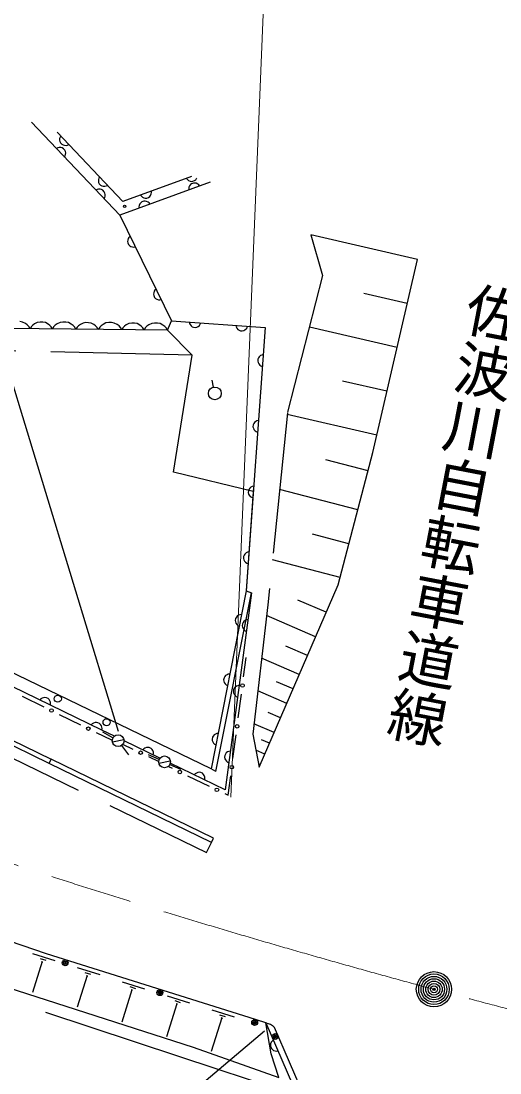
# Model space of a CAD drawing. Units: millimetres, scale not verified. Extents: x 40000 to 680000, y 20000 to 380000.
# Drawn here: x 179271 to 199641, y 263447 to 308173 of the extents above; entities that cross this region are included whole.
import ezdxf
from ezdxf.enums import TextEntityAlignment as Align

# ---------------------------------------------------------------- set-up
doc = ezdxf.new("R2010")
doc.units = ezdxf.units.MM
doc.header["$LTSCALE"] = 1000
doc.header["$PDMODE"] = 32
doc.header["$PDSIZE"] = 500
doc.linetypes.add('CHAIN', pattern=[18.5, 12, -1.5, 3.5, -1.5])
doc.linetypes.add('DASHED', pattern=[7.5, 6, -1.5])
for name, color, linetype, lineweight in [('M-BGD', 7, 'Continuous', 25), ('M-BMK', 2, 'CHAIN', 13), ('M-BMK-SRVR', 3, 'Continuous', 25), ('M-STR-HTXT', 7, 'Continuous', 13), ('M-STR-STRC', 7, 'Continuous', 25)]:
    doc.layers.add(name, color=color, linetype=linetype, lineweight=lineweight)
doc.layers.add('M-BMK-HTXT', color=7, linetype='Continuous')
doc.layers.add('M-OTRS', color=6, linetype='Continuous')
doc.styles.add('@ＭＳ ゴシック', font='')
doc.styles.get('@ＭＳ ゴシック').set_extended_font_data('@MS Gothic')

msp = doc.modelspace()

# ---------------------------------------------------------------- linework, layer by layer
at = {"layer": 'M-BGD'}
for p, q in [((183467, 299917), (179719, 303872)), ((183604, 300499), (180812, 303446)), ((180959, 303290), (180929, 303234)), ((180893, 302793), (180836, 302780)), ((180964, 302791), (180893, 302793)), ((180914, 303178), (180912, 303108)), ((180912, 303108), (180925, 303051)), ((180929, 303234), (180914, 303178)), ((180925, 303051), (180951, 302993)), ((180951, 302993), (181006, 302935)), ((181006, 302935), (181062, 302905)), ((181062, 302905), (181118, 302890)), ((181118, 302890), (181189, 302888)), ((181189, 302888), (181246, 302901)), ((181246, 302901), (181303, 302927)), ((180836, 302780), (180779, 302753)), ((181020, 302775), (180964, 302791)), ((181076, 302745), (181020, 302775)), ((181131, 302687), (181076, 302745)), ((181123, 302391), (181153, 302446)), ((181158, 302630), (181131, 302687)), ((181153, 302446), (181168, 302502)), ((181170, 302573), (181158, 302630)), ((181168, 302502), (181170, 302573)), ((182578, 301495), (182562, 301438)), ((182608, 301550), (182578, 301495)), ((186515, 301560), (183604, 300499)), ((186309, 301484), (186348, 301435)), ((186703, 301426), (186740, 301471)), ((186740, 301471), (186748, 301490)), ((182514, 301010), (182456, 300983)), ((182571, 301023), (182514, 301010)), ((182562, 301438), (182560, 301368)), ((182560, 301368), (182573, 301311)), ((182641, 301021), (182571, 301023)), ((182573, 301311), (182600, 301253)), ((182600, 301253), (182655, 301195)), ((182697, 301005), (182641, 301021)), ((182655, 301195), (182711, 301166)), ((182753, 300975), (182697, 301005)), ((182711, 301166), (182767, 301150)), ((182767, 301150), (182837, 301148)), ((182837, 301148), (182894, 301161)), ((182894, 301161), (182952, 301187)), ((187316, 301319), (183467, 299917)), ((186348, 301435), (186394, 301398)), ((186394, 301398), (186458, 301368)), ((186412, 301107), (186401, 301050)), ((186401, 301050), (186403, 300987)), ((186442, 301171), (186412, 301107)), ((186479, 301216), (186442, 301171)), ((186458, 301368), (186515, 301357)), ((186528, 301256), (186479, 301216)), ((186515, 301357), (186578, 301359)), ((186604, 301283), (186528, 301256)), ((186578, 301359), (186653, 301386)), ((186667, 301285), (186604, 301283)), ((186653, 301386), (186703, 301426)), ((186724, 301274), (186667, 301285)), ((186788, 301244), (186724, 301274)), ((186833, 301207), (186788, 301244)), ((186873, 301158), (186833, 301207)), ((182808, 300917), (182753, 300975)), ((182800, 300620), (182830, 300676)), ((182835, 300860), (182808, 300917)), ((182830, 300676), (182846, 300732)), ((182848, 300803), (182835, 300860)), ((182846, 300732), (182848, 300803)), ((184349, 300770), (184388, 300721)), ((184388, 300721), (184434, 300684)), ((184434, 300684), (184498, 300654)), ((184498, 300654), (184555, 300643)), ((184555, 300643), (184618, 300645)), ((184618, 300645), (184693, 300672)), ((184693, 300672), (184743, 300712)), ((184743, 300712), (184780, 300757)), ((184780, 300757), (184810, 300821)), ((184810, 300821), (184821, 300878)), ((184821, 300878), (184819, 300942)), ((184298, 300337), (184287, 300280)), ((184287, 300280), (184289, 300216)), ((184328, 300401), (184298, 300337)), ((184365, 300446), (184328, 300401)), ((184414, 300486), (184365, 300446)), ((184490, 300513), (184414, 300486)), ((184553, 300515), (184490, 300513)), ((184610, 300504), (184553, 300515)), ((184674, 300474), (184610, 300504)), ((184719, 300437), (184674, 300474)), ((184759, 300387), (184719, 300437)), ((183467, 299917), (185674, 295433)), ((183809, 298860), (183804, 298802)), ((183804, 298802), (183813, 298739)), ((183832, 298927), (183809, 298860)), ((183863, 298976), (183832, 298927)), ((183908, 299020), (183863, 298976)), ((196130, 298030), (191604, 299076)), ((183813, 298739), (183848, 298667)), ((183848, 298667), (183892, 298622)), ((183892, 298622), (183941, 298591)), ((183941, 298591), (184008, 298568)), ((184008, 298568), (184066, 298563)), ((184066, 298563), (184129, 298571)), ((184913, 296618), (184908, 296560)), ((184908, 296560), (184916, 296497)), ((184935, 296685), (184913, 296618)), ((184967, 296734), (184935, 296685)), ((185012, 296778), (184967, 296734)), ((195699, 296164), (193854, 296590)), ((184916, 296497), (184952, 296425)), ((184952, 296425), (184996, 296380)), ((184996, 296380), (185045, 296349)), ((185045, 296349), (185112, 296326)), ((185112, 296326), (185170, 296321)), ((185170, 296321), (185233, 296330)), ((179340, 295374), (179220, 295395)), ((179459, 295313), (179340, 295374)), ((179538, 295252), (179459, 295313)), ((179598, 295191), (179538, 295252)), ((179656, 295091), (179598, 295191)), ((179772, 295241), (179715, 295185)), ((179849, 295297), (179772, 295241)), ((179963, 295353), (179849, 295297)), ((180078, 295371), (179963, 295353)), ((180192, 295370), (180078, 295371)), ((180305, 295350), (180192, 295370)), ((180419, 295291), (180305, 295350)), ((180494, 295233), (180419, 295291)), ((180550, 295176), (180494, 295233)), ((180728, 295239), (180668, 295180)), ((180809, 295298), (180728, 295239)), ((180929, 295357), (180809, 295298)), ((181050, 295375), (180929, 295357)), ((181170, 295374), (181050, 295375)), ((181289, 295353), (181170, 295374)), ((181409, 295291), (181289, 295353)), ((181488, 295231), (181409, 295291)), ((181547, 295170), (181488, 295231)), ((181722, 295220), (181664, 295164)), ((181799, 295276), (181722, 295220)), ((181913, 295332), (181799, 295276)), ((182027, 295350), (181913, 295332)), ((182141, 295348), (182027, 295350)), ((182255, 295328), (182141, 295348)), ((182369, 295270), (182255, 295328)), ((182444, 295212), (182369, 295270)), ((182500, 295155), (182444, 295212)), ((182678, 295218), (182617, 295158)), ((182759, 295277), (182678, 295218)), ((182879, 295335), (182759, 295277)), ((183000, 295354), (182879, 295335)), ((183120, 295353), (183000, 295354)), ((183239, 295332), (183120, 295353)), ((183359, 295270), (183239, 295332)), ((183438, 295209), (183359, 295270)), ((183497, 295149), (183438, 295209)), ((183672, 295199), (183614, 295142)), ((183749, 295255), (183672, 295199)), ((183863, 295311), (183749, 295255)), ((183977, 295328), (183863, 295311)), ((184091, 295327), (183977, 295328)), ((184205, 295307), (184091, 295327)), ((184318, 295249), (184205, 295307)), ((184394, 295191), (184318, 295249)), ((184450, 295133), (184394, 295191)), ((184628, 295196), (184567, 295137)), ((184709, 295256), (184628, 295196)), ((184829, 295314), (184709, 295256)), ((184949, 295333), (184829, 295314)), ((185069, 295332), (184949, 295333)), ((185189, 295310), (185069, 295332)), ((185309, 295249), (185189, 295310)), ((185388, 295188), (185309, 295249)), ((185506, 295027), (185674, 295433)), ((185674, 295433), (189651, 295137)), ((186419, 295377), (186435, 295316)), ((186435, 295316), (186461, 295264)), ((186461, 295264), (186507, 295210)), ((186507, 295210), (186555, 295177)), ((186806, 295188), (186860, 295234)), ((186860, 295234), (186894, 295282)), ((186894, 295282), (186918, 295340)), ((188408, 295230), (188423, 295168)), ((188882, 295134), (188906, 295193)), ((185506, 295027), (178680, 295101)), ((179715, 295185), (179656, 295091)), ((180606, 295080), (180550, 295176)), ((180668, 295180), (180606, 295080)), ((181606, 295069), (181547, 295170)), ((181664, 295164), (181606, 295069)), ((182556, 295059), (182500, 295155)), ((182617, 295158), (182556, 295059)), ((183556, 295048), (183497, 295149)), ((183614, 295142), (183556, 295048)), ((184506, 295038), (184450, 295133)), ((184567, 295137), (184506, 295038)), ((185447, 295127), (185388, 295188)), ((185506, 295027), (185447, 295127)), ((186555, 295177), (186613, 295152)), ((186613, 295152), (186693, 295147)), ((186693, 295147), (186754, 295162)), ((186754, 295162), (186806, 295188)), ((188423, 295168), (188450, 295116)), ((188450, 295116), (188496, 295063)), ((188496, 295063), (188543, 295029)), ((188543, 295029), (188602, 295005)), ((188602, 295005), (188681, 294999)), ((188681, 294999), (188743, 295014)), ((188743, 295014), (188795, 295040)), ((188795, 295040), (188848, 295087)), ((189651, 295137), (188844, 283953)), ((188848, 295087), (188882, 295134)), ((195267, 294298), (191535, 295160)), ((189368, 293853), (189344, 293794)), ((189402, 293900), (189368, 293853)), ((189455, 293947), (189402, 293900)), ((189507, 293973), (189455, 293947)), ((189568, 293989), (189507, 293973)), ((189344, 293794), (189338, 293714)), ((189338, 293714), (189354, 293653)), ((189354, 293653), (189380, 293601)), ((189380, 293601), (189426, 293548)), ((189426, 293548), (189474, 293514)), ((189474, 293514), (189532, 293490)), ((187460, 292607), (187401, 292907)), ((194836, 292431), (192948, 292868)), ((189305, 291177), (189253, 291150)), ((189367, 291192), (189305, 291177)), ((194405, 290565), (190594, 291446)), ((189142, 290998), (189136, 290918)), ((189136, 290918), (189152, 290857)), ((189166, 291056), (189142, 290998)), ((189152, 290857), (189178, 290805)), ((189200, 291104), (189166, 291056)), ((189178, 290805), (189224, 290751)), ((189253, 291150), (189200, 291104)), ((189224, 290751), (189272, 290718)), ((189272, 290718), (189331, 290694)), ((194029, 289046), (192237, 289516)), ((188940, 288202), (188934, 288122)), ((188934, 288122), (188950, 288061)), ((188964, 288260), (188940, 288202)), ((188950, 288061), (188976, 288009)), ((188998, 288308), (188964, 288260)), ((189051, 288354), (188998, 288308)), ((189103, 288381), (189051, 288354)), ((189165, 288396), (189103, 288381)), ((193593, 287384), (190269, 288256)), ((187360, 276376), (164105, 287626)), ((188976, 288009), (189023, 287955)), ((189023, 287955), (189070, 287922)), ((189070, 287922), (189129, 287898)), ((193216, 285947), (191666, 286354)), ((188738, 285406), (188732, 285326)), ((188762, 285464), (188738, 285406)), ((188796, 285512), (188762, 285464)), ((188849, 285558), (188796, 285512)), ((188902, 285584), (188849, 285558)), ((188963, 285600), (188902, 285584)), ((180467, 276604), (162979, 285124)), ((188732, 285326), (188748, 285265)), ((188748, 285265), (188774, 285213)), ((188774, 285213), (188821, 285159)), ((188821, 285159), (188868, 285126)), ((188868, 285126), (188927, 285101)), ((192838, 284510), (189964, 285264)), ((188844, 283953), (187360, 276376)), ((187551, 276261), (189079, 283868)), ((189079, 283868), (187954, 275485)), ((188844, 283953), (189079, 283868)), ((192251, 283034), (191047, 283555)), ((188398, 282770), (188383, 282691)), ((188383, 282691), (188391, 282628)), ((188429, 282825), (188398, 282770)), ((188468, 282868), (188429, 282825)), ((188527, 282907), (188468, 282868)), ((188582, 282927), (188527, 282907)), ((188645, 282935), (188582, 282927)), ((188809, 282684), (188753, 282641)), ((188862, 282707), (188809, 282684)), ((188924, 282719), (188862, 282707)), ((191800, 281991), (189716, 282894)), ((188391, 282628), (188411, 282573)), ((188411, 282573), (188450, 282515)), ((188450, 282515), (188493, 282476)), ((188493, 282476), (188549, 282445)), ((188688, 282539), (188678, 282459)), ((188678, 282459), (188690, 282397)), ((188716, 282596), (188688, 282539)), ((188690, 282397), (188713, 282344)), ((188713, 282344), (188756, 282288)), ((188753, 282641), (188716, 282596)), ((188756, 282288), (188801, 282251)), ((188801, 282251), (188858, 282223)), ((191453, 281190), (190532, 281589)), ((188738, 280285), (188848, 281118)), ((191106, 280389), (189504, 281083)), ((182709, 278026), (178333, 280145)), ((187904, 280244), (187888, 280166)), ((187888, 280166), (187896, 280103)), ((187896, 280103), (187916, 280048)), ((187935, 280299), (187904, 280244)), ((187916, 280048), (187956, 279989)), ((187974, 280342), (187935, 280299)), ((187956, 279989), (187999, 279950)), ((188032, 280382), (187974, 280342)), ((188087, 280402), (188032, 280382)), ((188150, 280410), (188087, 280402)), ((190840, 279773), (190131, 280080)), ((187999, 279950), (188054, 279919)), ((188313, 279744), (188303, 279665)), ((188303, 279665), (188314, 279603)), ((188341, 279801), (188313, 279744)), ((188314, 279603), (188338, 279549)), ((188338, 279549), (188380, 279493)), ((188378, 279847), (188341, 279801)), ((188434, 279890), (188378, 279847)), ((188487, 279913), (188434, 279890)), ((188549, 279925), (188487, 279913)), ((188511, 278550), (188643, 279556)), ((190573, 279157), (189341, 279691)), ((179322, 279463), (180234, 279018)), ((180115, 279349), (180071, 279304)), ((180164, 279381), (180115, 279349)), ((180230, 279404), (180164, 279381)), ((180289, 279409), (180230, 279404)), ((180351, 279401), (180289, 279409)), ((180423, 279366), (180351, 279401)), ((180469, 279322), (180423, 279366)), ((180500, 279273), (180469, 279322)), ((180524, 279206), (180500, 279273)), ((180521, 279086), (180529, 279148)), ((180529, 279148), (180524, 279206)), ((188380, 279493), (188426, 279457)), ((188426, 279457), (188483, 279429)), ((180895, 278695), (181807, 278250)), ((190306, 278541), (189783, 278768)), ((182303, 278289), (182259, 278244)), ((182352, 278321), (182303, 278289)), ((182418, 278344), (182352, 278321)), ((182477, 278349), (182418, 278344)), ((182539, 278341), (182477, 278349)), ((182611, 278306), (182539, 278341)), ((182656, 278262), (182611, 278306)), ((182688, 278213), (182656, 278262)), ((182712, 278147), (182688, 278213)), ((190040, 277925), (189178, 278298)), ((182468, 277928), (183123, 277608)), ((182709, 278026), (182717, 278088)), ((183243, 277767), (182709, 278026)), ((182717, 278088), (182712, 278147)), ((183182, 277694), (182744, 277935)), ((187440, 277774), (187409, 277719)), ((187479, 277817), (187440, 277774)), ((187538, 277856), (187479, 277817)), ((187593, 277876), (187538, 277856)), ((187655, 277884), (187593, 277876)), ((188284, 276814), (188416, 277821)), ((183155, 277524), (183646, 277621)), ((183548, 277371), (183843, 276967)), ((183585, 277430), (184027, 277221)), ((185179, 276829), (183651, 277569)), ((187409, 277719), (187394, 277640)), ((187394, 277640), (187402, 277577)), ((187402, 277577), (187422, 277523)), ((187422, 277523), (187461, 277464)), ((187461, 277464), (187504, 277425)), ((187504, 277425), (187559, 277394)), ((189841, 277466), (189492, 277618)), ((184491, 277229), (184447, 277184)), ((184540, 277261), (184491, 277229)), ((184606, 277284), (184540, 277261)), ((184664, 277289), (184606, 277284)), ((184727, 277281), (184664, 277289)), ((185147, 276776), (184690, 276980)), ((184691, 276905), (185132, 276695)), ((184799, 277246), (184727, 277281)), ((184844, 277202), (184799, 277246)), ((184876, 277153), (184844, 277202)), ((184900, 277087), (184876, 277153)), ((184897, 276966), (184905, 277029)), ((184905, 277029), (184900, 277087)), ((187938, 276950), (187928, 276871)), ((187928, 276871), (187939, 276808)), ((187966, 277007), (187938, 276950)), ((188002, 277052), (187966, 277007)), ((188059, 277095), (188002, 277052)), ((188112, 277118), (188059, 277095)), ((188174, 277130), (188112, 277118)), ((189642, 277008), (189258, 277174)), ((180467, 276604), (180554, 276784)), ((187368, 273247), (180467, 276604)), ((187456, 273426), (180554, 276784)), ((185130, 276625), (185620, 276723)), ((185549, 276475), (185696, 276405)), ((185602, 276569), (186057, 276360)), ((187954, 275485), (185619, 276616)), ((187939, 276808), (187962, 276755)), ((187962, 276755), (188005, 276699)), ((188005, 276699), (188051, 276662)), ((188051, 276662), (188108, 276635)), ((189444, 276549), (189408, 276564)), ((186357, 276085), (187271, 275643)), ((186679, 276169), (186635, 276124)), ((186728, 276201), (186679, 276169)), ((186794, 276224), (186728, 276201)), ((186852, 276230), (186794, 276224)), ((186915, 276221), (186852, 276230)), ((186987, 276187), (186915, 276221)), ((187032, 276142), (186987, 276187)), ((187064, 276094), (187032, 276142)), ((187087, 276027), (187064, 276094)), ((187085, 275906), (187093, 275969)), ((187093, 275969), (187087, 276027)), ((187551, 276261), (187360, 276376)), ((188079, 275252), (188189, 276086)), ((187933, 275323), (188079, 275252)), ((187368, 273247), (187456, 273426)), ((180356, 268511), (172765, 271071)), ((179754, 268524), (180708, 268225)), ((189245, 265715), (180356, 268511)), ((175364, 268162), (186596, 264544)), ((180171, 268183), (179757, 266862)), ((180082, 268316), (180321, 268242)), ((180142, 268193), (180201, 268174)), ((181663, 267926), (182617, 267627)), ((182080, 267585), (181658, 266238)), ((181991, 267718), (182229, 267643)), ((182050, 267595), (182110, 267576)), ((183571, 267328), (184525, 267029)), ((183899, 267120), (184138, 267045)), ((183988, 266987), (183558, 265613)), ((183959, 266997), (184018, 266978)), ((185480, 266730), (186434, 266431)), ((185897, 266389), (185458, 264988)), ((185807, 266522), (186046, 266447)), ((185867, 266399), (185927, 266380)), ((187388, 266132), (188342, 265833)), ((187805, 265791), (187358, 264364)), ((187716, 265924), (187955, 265849)), ((187776, 265801), (187835, 265782)), ((189722, 265565), (189245, 265715)), ((189908, 264255), (189676, 265572)), ((189676, 265572), (192186, 259804)), ((189722, 265565), (189875, 265517)), ((189875, 265517), (189964, 265468)), ((189964, 265468), (190055, 265380)), ((192243, 260336), (190055, 265380)), ((189947, 264798), (189913, 264750)), ((189994, 264840), (189947, 264798)), ((186596, 264544), (190237, 263260)), ((189888, 264684), (189880, 264627)), ((189880, 264627), (189886, 264564)), ((189886, 264564), (189918, 264490)), ((189913, 264750), (189888, 264684)), ((189918, 264490), (189960, 264443)), ((189960, 264443), (190007, 264409)), ((190007, 264409), (190073, 264383)), ((190073, 264383), (190131, 264376)), ((190131, 264376), (190194, 264382)), ((190237, 263260), (189908, 264255))]:
    msp.add_line(p, q, dxfattribs=at)
at = {"layer": 'M-BGD', "linetype": 'DASHED'}
for p, q in [((186544, 293963), (185506, 295027)), ((186544, 293963), (160790, 294565)), ((185754, 288986), (186544, 293963)), ((189148, 288169), (185754, 288986)), ((189161, 288350), (188844, 283953)), ((163058, 285308), (180555, 276784)), ((162812, 284664), (187158, 272818)), ((187158, 272818), (187368, 273247)), ((186025, 264126), (178182, 266737)), ((190488, 262666), (186025, 264126))]:
    msp.add_line(p, q, dxfattribs=at)
msp.add_lwpolyline([(191604, 299076), (192096, 297349), (190601, 291514), (189770, 283353), (189126, 277857), (189398, 276444)], dxfattribs=at)
at = {"layer": 'M-BGD'}
msp.add_lwpolyline([(189398, 276444), (192758, 284204), (194235, 289830), (196130, 298030)], dxfattribs=at)
for centre, radius in [((183675, 300295), 50), ((187513, 292340), 272), ((188691, 279920), 75), ((180836, 279359), 150), ((180565, 278856), 75), ((182908, 278360), 150), ((188463, 278185), 75), ((182137, 278089), 75), ((183401, 277573), 250), ((184359, 277063), 75), ((185375, 276674), 250), ((188236, 276450), 75), ((186027, 276245), 75), ((187602, 275483), 75), ((181151, 268130), 125), ((181151, 268130), 75), ((181151, 268130), 25), ((185179, 266863), 125), ((185179, 266863), 75), ((185179, 266863), 25), ((189208, 265596), 125), ((189208, 265596), 75), ((189208, 265596), 25), ((190084, 264999), 125), ((190084, 264999), 75), ((190084, 264999), 25)]:
    msp.add_circle(centre, radius, dxfattribs=at)
at = {"layer": 'M-BMK'}
msp.add_arc((290462, 614616), 360000, 250.07903, 265.75571, dxfattribs=at)
at = {"layer": 'M-BMK-SRVR'}
for radius in [750, 650, 550, 450, 350, 250, 150, 50]:
    msp.add_circle((196834, 267005), radius, dxfattribs=at)
at = {"layer": 'M-OTRS'}
msp.add_point((196834, 267005), dxfattribs=at)
at = {"layer": 'M-STR-HTXT'}
msp.add_line((188201, 275178), (189876, 315809), dxfattribs=at)
at = {"layer": 'M-STR-STRC'}
for p, q in [((183420, 277968), (174747, 306423)), ((189628, 265222), (175823, 253583))]:
    msp.add_line(p, q, dxfattribs=at)

# ---------------------------------------------------------------- texts
at = {"layer": 'M-BMK-HTXT', "style": '@ＭＳ ゴシック'}
msp.add_text('佐波川自転車道線', height=1833, rotation=259.134, dxfattribs=at).set_placement((195888, 277343), align=Align.MIDDLE_RIGHT)

doc.saveas('drawing.dxf')
